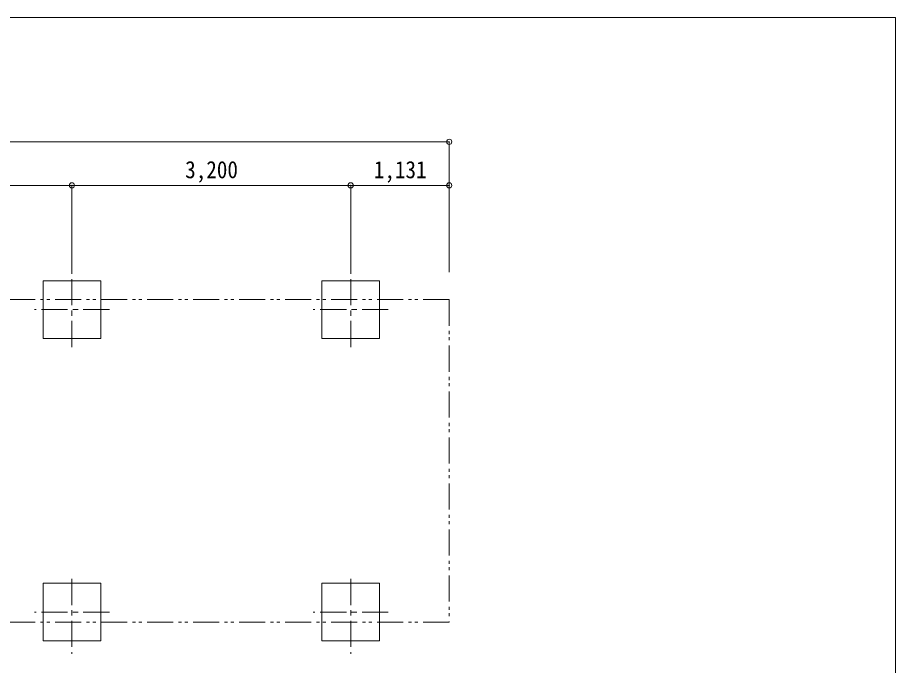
# Model space of a CAD drawing. Units: millimetres at full size, sheet at 1:60. Extents: x -16864 to 16864, y -11640 to 11640.
# Drawn here: x 5938 to 16016, y 4199 to 11640 of the extents above; entities that cross this region are included whole.
import ezdxf
from ezdxf.enums import TextEntityAlignment as Align

# ---------------------------------------------------------------- set-up
doc = ezdxf.new("R2010")
doc.units = ezdxf.units.MM
doc.header["$LTSCALE"] = 60
doc.header["$PDMODE"] = 32
doc.header["$PDSIZE"] = 60
doc.linetypes.add('CHAIN1', pattern=[8, 5, -1, 1, -1])
doc.linetypes.add('DOUBLE_CHAIN1', pattern=[8.8, 5, -1, 0.6, -0.6, 0.6, -1])
for name, color, linetype, lineweight in [('1-2', 134, 'Continuous', 9), ('1-8', 6, 'Continuous', 9), ('1-A', 4, 'CHAIN1', 9), ('F-0', 7, 'Continuous', 9)]:
    doc.layers.add(name, color=color, linetype=linetype, lineweight=lineweight)
doc.styles.add('ＭＳ ゴシック', font='')
doc.styles.get('ＭＳ ゴシック').set_extended_font_data('MS Gothic')

msp = doc.modelspace()

# ---------------------------------------------------------------- linework, layer by layer
at = {"layer": '1-2', "color": 6}
for p, q in [((10893.19, 10212.68), (-965.81, 10212.68)), ((6562.19, 9712.68), (3362.19, 9712.68)), ((9762.19, 9712.68), (6562.19, 9712.68)), ((10893.19, 9712.68), (9762.19, 9712.68))]:
    msp.add_line(p, q, dxfattribs=at)
at = {"layer": '1-8'}
for p, q in [((10893.19, 8714.68), (10893.19, 10212.68)), ((6562.19, 8714.68), (6562.19, 9712.68)), ((9762.19, 8714.68), (9762.19, 9712.68))]:
    msp.add_line(p, q, dxfattribs=at)
for p in [(10893.19, 10212.68), (6562.19, 9712.68), (9762.19, 9712.68), (10893.19, 9712.68)]:
    msp.add_point(p, dxfattribs=at)
at = {"layer": '1-A'}
for p, q in [((6562.32, 7855.68), (6562.32, 8715.68)), ((9762.32, 7855.68), (9762.32, 8715.68)), ((6992.37, 8285.68), (6132.32, 8285.68)), ((10192.37, 8285.68), (9332.32, 8285.68)), ((6562.32, 5192.68), (6562.32, 4332.68)), ((9762.32, 5192.68), (9762.32, 4332.68)), ((6992.37, 4812.68), (6132.32, 4812.68)), ((10192.37, 4812.68), (9332.32, 4812.68))]:
    msp.add_line(p, q, dxfattribs=at)
at = {"layer": '1-A', "color": 7, "linetype": 'DOUBLE_CHAIN1'}
msp.add_line((10893.19, 8401.18), (-965.69, 8401.18), dxfattribs=at)
at = {"layer": '1-A', "linetype": 'Continuous'}
for points in [[(6232.32, 7955.68), (6892.37, 7955.68), (6892.37, 8615.68), (6232.32, 8615.68)], [(9432.32, 7955.68), (10092.37, 7955.68), (10092.37, 8615.68), (9432.32, 8615.68)], [(6232.32, 5142.68), (6892.37, 5142.68), (6892.37, 4482.68), (6232.32, 4482.68)], [(9432.32, 5142.68), (10092.37, 5142.68), (10092.37, 4482.68), (9432.32, 4482.68)]]:
    msp.add_lwpolyline(points, close=True, dxfattribs=at)
at = {"layer": '1-A', "color": 7, "linetype": 'DOUBLE_CHAIN1'}
msp.add_lwpolyline([(10893.19, 8401.18), (10893.19, 4697.18), (-965.69, 4697.18)], dxfattribs=at)
at = {"layer": 'F-0', "color": 5, "lineweight": 5}
for p, q in [((-16864.12, 11640), (16015.88, 11640)), ((16015.88, 11640), (16015.88, -11640))]:
    msp.add_line(p, q, dxfattribs=at)

# ---------------------------------------------------------------- texts
at = {"layer": '1-8', "color": 7, "style": 'ＭＳ ゴシック', "width": 0.9}
for s, p in [('3,200', (7862.19, 9735.02)), ('1,131', (10027.69, 9735.02))]:
    msp.add_text(s, height=197.9, dxfattribs=at).set_placement(p, align=Align.BOTTOM_LEFT)

doc.saveas('drawing.dxf')
